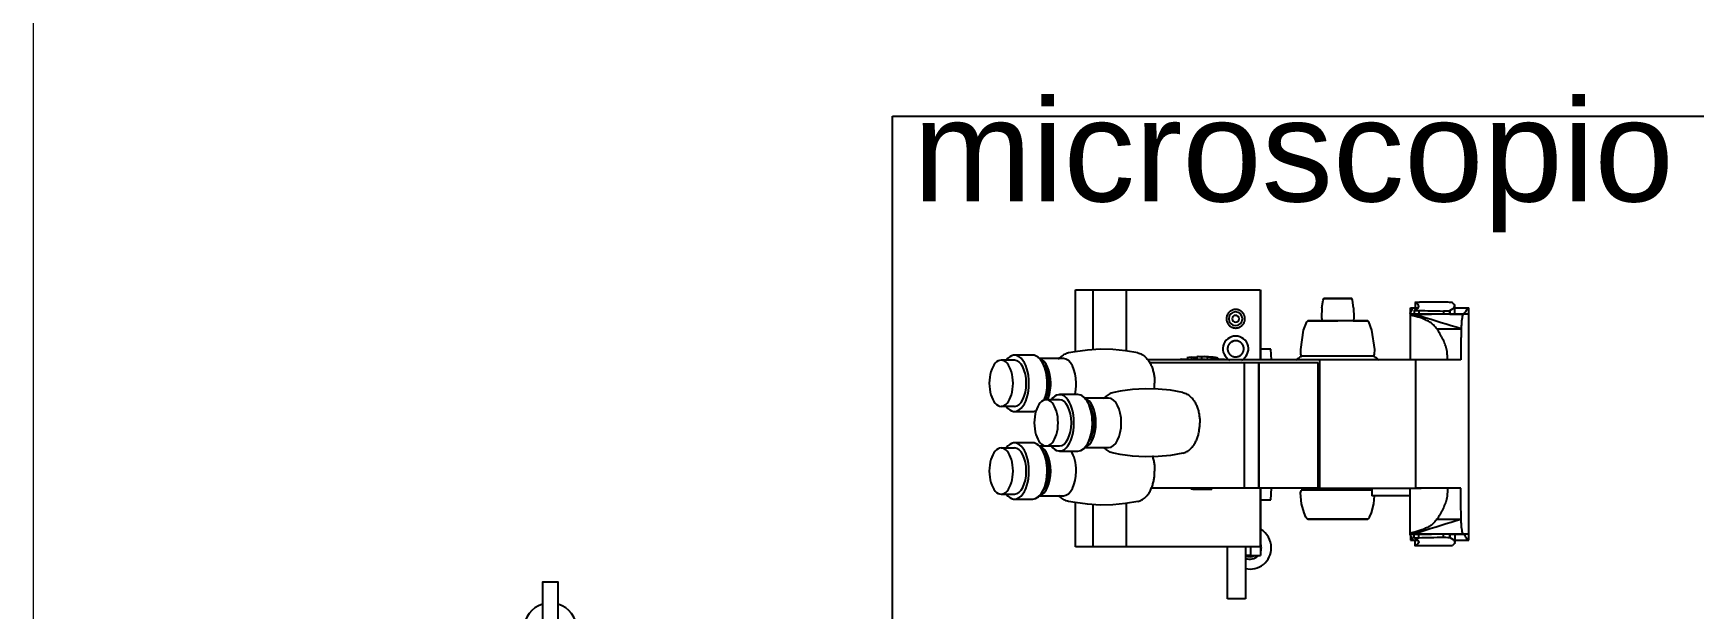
# Model space of a CAD drawing. Header units: metres. Extents: x -22 to 564, y 0 to 143.
# Drawn here: x 329.329 to 330.63, y 35.089 to 35.54 of the extents above; entities that cross this region are included whole.
import ezdxf

# ---------------------------------------------------------------- set-up
doc = ezdxf.new("R2010")
doc.units = ezdxf.units.M
for name, color, linetype in [('XREF 3N NEURO-ONCOLOGIA$0$MOBILIARIO', 161, 'Continuous'), ('XREF 3N NEURO-ONCOLOGIA$0$MOBILIARIO FIJO', 40, 'Continuous'), ('XREF 3N NEURO-ONCOLOGIA$0$TEXTO', 7, 'Continuous')]:
    doc.layers.add(name, color=color, linetype=linetype)
doc.layers.add('XREF 3N NEURO-ONCOLOGIA$0$MUROS DE TABLAROCA', color=150, linetype='Continuous', lineweight=13)
doc.styles.add('XREF 3N NEURO-ONCOLOGIA$0$100 SUBTITULOS 30', font='arial.ttf', dxfattribs={"height": 0.3})

# ---------------------------------------------------------------- blocks, each defined once
blk = doc.blocks.new('XREF 3N NEURO-ONCOLOGIA$0$silla')
at = {"layer": 'XREF 3N NEURO-ONCOLOGIA$0$MOBILIARIO'}
for p, q in [((54.2588, 36.8035), (54.6688, 36.8035)), ((54.4388, 36.7364), (54.4388, 36.7603)), ((54.4888, 36.7364), (54.4888, 36.7603))]:
    blk.add_line(p, q, dxfattribs=at)
for points in [[(54.4576, 36.8561), (54.4576, 36.9147), (54.47, 36.9147), (54.47, 36.8561)], [(54.2588, 36.5552), (54.2003, 36.5552), (54.2003, 36.5676), (54.2588, 36.5676)], [(54.6688, 36.5552), (54.7274, 36.5552), (54.7274, 36.5676), (54.6688, 36.5676)], [(54.4576, 36.3864), (54.4576, 36.3279), (54.47, 36.3279), (54.47, 36.3864)]]:
    blk.add_lwpolyline(points, dxfattribs=at)
for points in [[(54.6688, 36.8261, 0.414214), (54.6388, 36.8561), (54.2888, 36.8561, 0.414214), (54.2588, 36.8261), (54.2588, 36.7903, 0.414214), (54.2888, 36.7603), (54.6388, 36.7603, 0.414214), (54.6688, 36.7903)], [(54.6688, 36.7064, 0.414214), (54.6388, 36.7364), (54.2888, 36.7364, 0.414214), (54.2588, 36.7064), (54.2588, 36.4164, 0.414214), (54.2888, 36.3864), (54.6388, 36.3864, 0.414214), (54.6688, 36.4164)]]:
    blk.add_lwpolyline(points, format="xyb", close=True, dxfattribs=at)
for centre, start, end in [((54.4638, 36.8777), 107.3771, 252.6229), ((54.4638, 36.8777), 287.378, 72.622), ((54.2372, 36.5614), 17.378, 162.622), ((54.6904, 36.5614), 17.378, 162.622), ((54.2372, 36.5614), 197.3771, 342.6229), ((54.6904, 36.5614), 197.3771, 342.6229), ((54.4638, 36.3648), 107.3771, 252.6229), ((54.4638, 36.3648), 287.378, 72.622)]:
    blk.add_arc(centre, 0.0207, start, end, dxfattribs=at)
blk = doc.blocks.new('XREF 3N NEURO-ONCOLOGIA$0$A$Cb0c473ca')
for p, q in [((0.0104, 0.0181), (0, 0.0181)), ((0.0248, 0.0221), (0.0104, 0.0221)), ((0.0489, 0.0194), (0.0301, 0.0194)), ((0, -0.0181), (0.0104, -0.0181)), ((0.0104, -0.0221), (0.0248, -0.0221)), ((0.0301, -0.0194), (0.0489, -0.0194))]:
    blk.add_line(p, q)
at = {"flags": 128}
for points in [[(0.107, 0.0238), (0.0975, 0.0255), (0.0877, 0.0265), (0.0777, 0.0267), (0.0677, 0.0261), (0.058, 0.0248), (0.0529, 0.0238)], [(0.0284, 0.0209), (0.0289, 0.0205), (0.0294, 0.0202), (0.0299, 0.0198), (0.0303, 0.0193), (0.0307, 0.0188), (0.0312, 0.0183), (0.0316, 0.0178), (0.032, 0.0173), (0.0323, 0.0167), (0.0327, 0.0161), (0.033, 0.0155), (0.0334, 0.0149), (0.0337, 0.0142), (0.034, 0.0135), (0.0342, 0.0129), (0.0345, 0.0122), (0.0348, 0.0114), (0.035, 0.0107), (0.0352, 0.0099), (0.0354, 0.0092), (0.0356, 0.0084), (0.0357, 0.0076), (0.0359, 0.0068), (0.036, 0.006), (0.0361, 0.0052), (0.0362, 0.0043), (0.0363, 0.0035), (0.0364, 0.0027), (0.0364, 0.0018), (0.0365, 0.001), (0.0365, 0.0001), (0.0365, 0)], [(0.0529, 0.0238), (0.0519, 0.0236), (0.051, 0.0233), (0.0501, 0.0229), (0.0493, 0.0225), (0.0485, 0.022), (0.0478, 0.0215), (0.0471, 0.021), (0.0464, 0.0205), (0.0458, 0.0199), (0.0452, 0.0193), (0.0447, 0.0187)], [(0.107, 0.0238), (0.1079, 0.0236), (0.1087, 0.0233), (0.1095, 0.023), (0.1103, 0.0226), (0.111, 0.0222), (0.1117, 0.0217), (0.1123, 0.0213), (0.1129, 0.0207), (0.1135, 0.0202), (0.114, 0.0196), (0.1146, 0.019), (0.115, 0.0184), (0.1155, 0.0178), (0.1159, 0.0172), (0.1163, 0.0165), (0.1167, 0.0159), (0.1171, 0.0152), (0.1174, 0.0145), (0.1177, 0.0138), (0.118, 0.0131), (0.1183, 0.0123), (0.1186, 0.0116), (0.1188, 0.0108), (0.1191, 0.0101), (0.1193, 0.0093), (0.1194, 0.0085), (0.1196, 0.0077), (0.1198, 0.0069), (0.1199, 0.0061), (0.12, 0.0053), (0.1201, 0.0045), (0.1202, 0.0037), (0.1203, 0.0029), (0.1203, 0.0021), (0.1204, 0.0012), (0.1204, 0.0004), (0.1204, 0)], [(0.0284, -0.0209), (0.0289, -0.0205), (0.0294, -0.0202), (0.0299, -0.0198), (0.0303, -0.0193), (0.0307, -0.0188), (0.0312, -0.0183), (0.0316, -0.0178), (0.032, -0.0173), (0.0323, -0.0167), (0.0327, -0.0161), (0.033, -0.0155), (0.0334, -0.0149), (0.0337, -0.0142), (0.034, -0.0135), (0.0342, -0.0129), (0.0345, -0.0122), (0.0348, -0.0114), (0.035, -0.0107), (0.0352, -0.0099), (0.0354, -0.0092), (0.0356, -0.0084), (0.0357, -0.0076), (0.0359, -0.0068), (0.036, -0.006), (0.0361, -0.0052), (0.0362, -0.0043), (0.0363, -0.0035), (0.0364, -0.0027), (0.0364, -0.0018), (0.0365, -0.001), (0.0365, -0.0001), (0.0365, 0)], [(0.107, -0.0238), (0.1079, -0.0236), (0.1087, -0.0233), (0.1095, -0.023), (0.1103, -0.0226), (0.111, -0.0222), (0.1117, -0.0217), (0.1123, -0.0213), (0.1129, -0.0207), (0.1135, -0.0202), (0.114, -0.0196), (0.1146, -0.019), (0.115, -0.0184), (0.1155, -0.0178), (0.1159, -0.0172), (0.1163, -0.0165), (0.1167, -0.0159), (0.1171, -0.0152), (0.1174, -0.0145), (0.1177, -0.0138), (0.118, -0.0131), (0.1183, -0.0123), (0.1186, -0.0116), (0.1188, -0.0108), (0.1191, -0.0101), (0.1193, -0.0093), (0.1194, -0.0085), (0.1196, -0.0077), (0.1198, -0.0069), (0.1199, -0.0061), (0.12, -0.0053), (0.1201, -0.0045), (0.1202, -0.0037), (0.1203, -0.0029), (0.1203, -0.0021), (0.1204, -0.0012), (0.1204, -0.0004), (0.1204, 0)], [(0.0529, -0.0238), (0.0519, -0.0236), (0.051, -0.0233), (0.0501, -0.0229), (0.0493, -0.0225), (0.0485, -0.022), (0.0478, -0.0215), (0.0471, -0.021), (0.0464, -0.0205), (0.0458, -0.0199), (0.0452, -0.0193)], [(0.107, -0.0238), (0.0975, -0.0255), (0.0877, -0.0265), (0.0777, -0.0267), (0.0677, -0.0261), (0.058, -0.0248), (0.0529, -0.0238)]]:
    blk.add_lwpolyline(points, dxfattribs=at)
for centre, major_axis, start_param, end_param in [((0, 0), (0, -0.0181), 1.570796, 4.712389), ((0.0104, 0), (0, -0.0221), 1.570796, 3.749283), ((0.0104, 0), (0, 0.0181), 4.712389, 6.283185), ((0.0248, 0), (0, -0.0221), 1.570796, 3.141593), ((0.029, 0), (0, -0.0194), 1.570796, 3.00177), ((0.029, 0), (0, -0.0166), 1.570796, 2.50486), ((0.0489, 0), (0, 0.0194), 4.712389, 6.283185), ((0, 0), (0, -0.0181), 4.712389, 7.853982), ((0.0104, 0), (0, -0.0221), 5.675495, 7.853982), ((0.0104, 0), (0, -0.0181), 0, 1.570796), ((0.0248, 0), (0, -0.0221), 0, 1.570796), ((0.029, 0), (0, -0.0194), 0.139823, 1.570796), ((0.029, 0), (0, -0.0166), 0.639393, 1.570796), ((0.0489, 0), (0, -0.0194), 0, 1.570796)]:
    blk.add_ellipse(centre, major_axis=major_axis, ratio=0.515038, start_param=start_param, end_param=end_param)
blk = doc.blocks.new('XREF 3N NEURO-ONCOLOGIA$0$A$C3b31f8ca')
for p, q in [((0.0792, 0.1027), (0.0928, 0.1027)), ((0.0792, 0.0543), (0.0792, 0.1027)), ((0.0928, 0.1027), (0.1191, 0.1027)), ((0.0928, 0.1027), (0.0928, 0.0558)), ((0.1191, 0.1027), (0.2241, 0.1027)), ((0.1191, 0.1027), (0.1191, 0.0548)), ((0.2241, 0.1027), (0.2241, 0.0477)), ((0.2242, 0.1027), (0.2242, 0.0477)), ((0.2848, 0.0959), (0.2739, 0.0959)), ((0.2957, 0.0959), (0.2848, 0.0959)), ((0.3454, 0.0927), (0.3454, 0.0885)), ((0.2848, 0.0783), (0.2615, 0.0783)), ((0.3081, 0.0783), (0.2848, 0.0783)), ((0.3415, 0.0843), (0.3415, 0.0477)), ((0.3418, 0.0847), (0.3418, 0.0885)), ((0.3418, 0.0885), (0.3439, 0.0885)), ((0.3427, 0.0836), (0.3582, 0.0836)), ((0.3873, 0.0837), (0.3431, 0.0837)), ((0.3437, 0.0885), (0.3477, 0.0885)), ((0.3448, 0.0868), (0.3448, 0.0836)), ((0.3485, 0.0865), (0.3485, 0.0837)), ((0.3676, 0.0861), (0.3676, 0.0837)), ((0.3727, 0.0837), (0.3727, 0.0864)), ((0.3727, 0.0864), (0.3727, 0.0836)), ((0.3727, 0.0836), (0.3833, 0.0836)), ((0.3766, 0.0836), (0.3766, 0.0901)), ((0.3766, 0.0885), (0.3867, 0.0885)), ((0.3867, 0.0885), (0.3876, 0.0885)), ((0.3876, -0.0937), (0.3876, 0.0885)), ((0.3626, 0.072), (0.3816, 0.072)), ((0.2324, 0.0561), (0.2243, 0.0561)), ((0.2329, 0.0477), (0.2324, 0.0561)), ((0.0314, 0.0475), (0.021, 0.0475)), ((0.0457, 0.0515), (0.0314, 0.0515)), ((0.0698, 0.0488), (0.0511, 0.0488)), ((0.2708, 0.0477), (0.1361, 0.0477)), ((0.1374, 0.0458), (0.1381, 0.0458)), ((0.1381, 0.0458), (0.2114, 0.0458)), ((0.1626, 0.0477), (0.1624, 0.0482)), ((0.1667, 0.0482), (0.1624, 0.0482)), ((0.1666, 0.0492), (0.1668, 0.0477)), ((0.1706, 0.0478), (0.1703, 0.0497)), ((0.1745, 0.0497), (0.1703, 0.0497)), ((0.1788, 0.0482), (0.1741, 0.0482)), ((0.1745, 0.0502), (0.1745, 0.0481)), ((0.1803, 0.0502), (0.1757, 0.0502)), ((0.1783, 0.0481), (0.1783, 0.0501)), ((0.183, 0.0501), (0.1783, 0.0501)), ((0.1802, 0.0481), (0.1783, 0.0481)), ((0.1826, 0.0499), (0.1822, 0.0478)), ((0.1872, 0.0499), (0.1826, 0.0499)), ((0.186, 0.0477), (0.1863, 0.0491)), ((0.1909, 0.0491), (0.1863, 0.0491)), ((0.1904, 0.048), (0.1903, 0.0477)), ((0.195, 0.048), (0.1904, 0.048)), ((0.1909, 0.0491), (0.1907, 0.048)), ((0.2114, 0.0458), (0.223, 0.0458)), ((0.2114, 0.0458), (0.2114, -0.0529)), ((0.223, -0.0529), (0.223, 0.0458)), ((0.223, 0.0458), (0.2663, 0.0458)), ((0.223, 0.0458), (0.223, -0.0529)), ((0.2848, 0.0508), (0.2567, 0.0508)), ((0.2663, 0.0458), (0.2693, 0.0458)), ((0.2694, -0.0529), (0.2694, 0.0458)), ((0.3502, 0.0477), (0.2708, 0.0477)), ((0.2708, -0.0529), (0.2708, 0.0477)), ((0.313, 0.0508), (0.2848, 0.0508)), ((0.3812, 0.0477), (0.3461, 0.0477)), ((0.3461, -0.0529), (0.3461, 0.0477)), ((0.021, 0.0114), (0.0314, 0.0114)), ((0.0314, 0.0073), (0.0457, 0.0073)), ((0.0314, -0.0214), (0.021, -0.0214)), ((0.0457, -0.0174), (0.0314, -0.0174)), ((0.0604, -0.02), (0.0511, -0.02)), ((0.021, -0.0575), (0.0314, -0.0575)), ((0.0314, -0.0615), (0.0457, -0.0615)), ((0.0511, -0.0588), (0.0698, -0.0588)), ((0.0792, -0.0989), (0.0792, -0.0643)), ((0.1191, -0.0648), (0.1191, -0.0989)), ((0.2114, -0.0529), (0.1381, -0.0529)), ((0.1697, -0.0529), (0.1696, -0.0533)), ((0.1728, -0.0535), (0.1774, -0.0535)), ((0.1734, -0.0535), (0.1735, -0.0529)), ((0.1776, -0.0535), (0.1734, -0.0535)), ((0.1776, -0.0529), (0.1777, -0.0536)), ((0.1791, -0.0536), (0.1837, -0.0536)), ((0.1814, -0.0535), (0.1814, -0.0529)), ((0.1861, -0.0535), (0.1814, -0.0535)), ((0.1861, -0.0529), (0.1861, -0.0535)), ((0.223, -0.0529), (0.2114, -0.0529)), ((0.2663, -0.0529), (0.223, -0.0529)), ((0.2241, -0.0529), (0.2241, -0.0989)), ((0.2242, -0.0529), (0.2242, -0.0989)), ((0.2243, -0.062), (0.2324, -0.062)), ((0.2324, -0.062), (0.2329, -0.0529)), ((0.2567, -0.0529), (0.2567, -0.0543)), ((0.2848, -0.0543), (0.2567, -0.0543)), ((0.2693, -0.0529), (0.2663, -0.0529)), ((0.2693, -0.0529), (0.2708, -0.0529)), ((0.2708, -0.0529), (0.3502, -0.0529)), ((0.3115, -0.0543), (0.2848, -0.0543)), ((0.3115, -0.0529), (0.3115, -0.0588)), ((0.3415, -0.0588), (0.3115, -0.0588)), ((0.3415, -0.0895), (0.3415, -0.0529)), ((0.3812, -0.0529), (0.3461, -0.0529)), ((0.0928, -0.0658), (0.0928, -0.0989)), ((0.2848, -0.0771), (0.2615, -0.0771)), ((0.3081, -0.0771), (0.2848, -0.0771)), ((0.3626, -0.0772), (0.3816, -0.0772)), ((0.3418, -0.0899), (0.3418, -0.0937)), ((0.3427, -0.0888), (0.3582, -0.0888)), ((0.3876, -0.0889), (0.3431, -0.0889)), ((0.3448, -0.092), (0.3448, -0.0888)), ((0.3485, -0.0917), (0.3485, -0.0889)), ((0.3676, -0.0913), (0.3676, -0.0889)), ((0.3727, -0.0916), (0.3727, -0.0888)), ((0.3727, -0.0888), (0.3833, -0.0888)), ((0.3727, -0.0889), (0.3727, -0.0916)), ((0.3766, -0.0888), (0.3766, -0.0953)), ((0.0928, -0.0989), (0.0792, -0.0989)), ((0.1191, -0.0989), (0.0928, -0.0989)), ((0.2241, -0.0989), (0.1191, -0.0989)), ((0.1985, -0.1397), (0.1985, -0.0989)), ((0.2125, -0.0989), (0.2125, -0.1397)), ((0.2168, -0.1056), (0.2168, -0.0989)), ((0.2242, -0.0989), (0.2168, -0.0989)), ((0.2242, -0.0989), (0.2242, -0.1056)), ((0.3418, -0.0937), (0.3439, -0.0937)), ((0.3437, -0.0937), (0.3477, -0.0937)), ((0.3454, -0.0979), (0.3454, -0.0937)), ((0.3766, -0.0937), (0.3876, -0.0937)), ((0.3867, -0.0937), (0.3876, -0.0937)), ((0.2168, -0.1056), (0.2125, -0.1056)), ((0.2168, -0.1056), (0.2242, -0.1056)), ((0.2125, -0.1397), (0.1985, -0.1397))]:
    blk.add_line(p, q)
at = {"flags": 128}
for points in [[(0.2724, 0.0886), (0.2733, 0.0947), (0.2738, 0.0959), (0.2739, 0.0959)], [(0.2848, 0.0959), (0.2832, 0.0959), (0.2817, 0.0959), (0.2802, 0.0959), (0.2788, 0.0959), (0.2775, 0.0959), (0.2764, 0.0959), (0.2755, 0.0959), (0.2748, 0.0959), (0.2743, 0.0959), (0.274, 0.0959), (0.2739, 0.0959), (0.2741, 0.0959), (0.2745, 0.0959), (0.2752, 0.0959), (0.276, 0.0959), (0.2771, 0.0959), (0.2783, 0.0959), (0.2796, 0.0959), (0.2811, 0.0959), (0.2826, 0.0959), (0.2842, 0.0959), (0.2848, 0.0959)], [(0.2848, 0.0959), (0.2864, 0.0959), (0.288, 0.0959), (0.2895, 0.0959), (0.2909, 0.0959), (0.2921, 0.0959), (0.2932, 0.0959), (0.2942, 0.0959), (0.2949, 0.0959), (0.2954, 0.0959), (0.2957, 0.0959), (0.2957, 0.0959), (0.2955, 0.0959), (0.2951, 0.0959), (0.2945, 0.0959), (0.2936, 0.0959), (0.2926, 0.0959), (0.2914, 0.0959), (0.2901, 0.0959), (0.2886, 0.0959), (0.2871, 0.0959), (0.2855, 0.0959), (0.2848, 0.0959)], [(0.2973, 0.0886), (0.2963, 0.0947), (0.2958, 0.0959), (0.2957, 0.0959)], [(0.2048, 0.0873), (0.2045, 0.0873), (0.2042, 0.0873), (0.204, 0.0872), (0.2037, 0.0872), (0.2034, 0.0872), (0.2031, 0.0871), (0.2028, 0.087), (0.2025, 0.0869), (0.2023, 0.0868), (0.202, 0.0867), (0.2017, 0.0866), (0.2015, 0.0865), (0.2012, 0.0863), (0.201, 0.0862), (0.2007, 0.086), (0.2005, 0.0859), (0.2002, 0.0857), (0.2, 0.0855), (0.1998, 0.0853), (0.1996, 0.0851), (0.1994, 0.0849), (0.1992, 0.0847), (0.199, 0.0844), (0.1989, 0.0842), (0.1987, 0.084), (0.1985, 0.0837), (0.1984, 0.0835), (0.1983, 0.0832), (0.1982, 0.0829), (0.198, 0.0827), (0.1979, 0.0824), (0.1979, 0.0821), (0.1978, 0.0818), (0.1977, 0.0815), (0.1977, 0.0813), (0.1976, 0.081), (0.1976, 0.0807), (0.1976, 0.0804), (0.1975, 0.0801), (0.1976, 0.0798), (0.1976, 0.0795), (0.1976, 0.0792), (0.1976, 0.0789), (0.1977, 0.0787), (0.1977, 0.0784), (0.1978, 0.0781), (0.1979, 0.0778), (0.198, 0.0775), (0.1981, 0.0773), (0.1982, 0.077), (0.1983, 0.0767), (0.1985, 0.0765), (0.1986, 0.0762), (0.1988, 0.076), (0.1989, 0.0757), (0.1991, 0.0755), (0.1993, 0.0753), (0.1995, 0.0751), (0.1997, 0.0749), (0.1999, 0.0747), (0.2001, 0.0745), (0.2004, 0.0743), (0.2006, 0.0741), (0.2008, 0.0739), (0.2011, 0.0738), (0.2013, 0.0736), (0.2016, 0.0735), (0.2018, 0.0734), (0.2021, 0.0733), (0.2024, 0.0732), (0.2027, 0.0731), (0.2029, 0.073), (0.2032, 0.0729), (0.2035, 0.0729), (0.2038, 0.0728), (0.2041, 0.0728), (0.2044, 0.0728), (0.2047, 0.0727), (0.2048, 0.0727)], [(0.2048, 0.0727), (0.2051, 0.0727), (0.2054, 0.0728), (0.2057, 0.0728), (0.206, 0.0728), (0.2063, 0.0729), (0.2066, 0.073), (0.2068, 0.073), (0.2071, 0.0731), (0.2074, 0.0732), (0.2077, 0.0733), (0.2079, 0.0734), (0.2082, 0.0736), (0.2084, 0.0737), (0.2087, 0.0739), (0.2089, 0.074), (0.2092, 0.0742), (0.2094, 0.0744), (0.2096, 0.0745), (0.2098, 0.0747), (0.21, 0.075), (0.2102, 0.0752), (0.2104, 0.0754), (0.2106, 0.0756), (0.2108, 0.0758), (0.2109, 0.0761), (0.2111, 0.0763), (0.2112, 0.0766), (0.2114, 0.0768), (0.2115, 0.0771), (0.2116, 0.0774), (0.2117, 0.0777), (0.2118, 0.0779), (0.2119, 0.0782), (0.2119, 0.0785), (0.212, 0.0788), (0.212, 0.0791), (0.2121, 0.0794), (0.2121, 0.0797), (0.2121, 0.0799), (0.2121, 0.0802), (0.2121, 0.0805), (0.2121, 0.0808), (0.212, 0.0811), (0.212, 0.0814), (0.2119, 0.0817), (0.2118, 0.082), (0.2118, 0.0822), (0.2117, 0.0825), (0.2116, 0.0828), (0.2114, 0.083), (0.2113, 0.0833), (0.2112, 0.0836), (0.211, 0.0838), (0.2109, 0.0841), (0.2107, 0.0843), (0.2105, 0.0845), (0.2103, 0.0848), (0.2102, 0.085), (0.21, 0.0852), (0.2097, 0.0854), (0.2095, 0.0856), (0.2093, 0.0858), (0.2091, 0.0859), (0.2088, 0.0861), (0.2086, 0.0863), (0.2083, 0.0864), (0.2081, 0.0865), (0.2078, 0.0867), (0.2075, 0.0868), (0.2073, 0.0869), (0.207, 0.087), (0.2067, 0.0871), (0.2064, 0.0871), (0.2061, 0.0872), (0.2059, 0.0872), (0.2056, 0.0873), (0.2053, 0.0873), (0.205, 0.0873), (0.2048, 0.0873)], [(0.2567, 0.0508), (0.2566, 0.0509), (0.2565, 0.0509), (0.2564, 0.051), (0.2563, 0.0511), (0.2562, 0.0514), (0.2559, 0.0523), (0.2558, 0.0559), (0.2581, 0.071), (0.2606, 0.0776), (0.2609, 0.078), (0.2611, 0.0781), (0.2612, 0.0782), (0.2613, 0.0783), (0.2615, 0.0783)], [(0.2727, 0.0783), (0.2713, 0.0783), (0.2701, 0.0783), (0.2689, 0.0783), (0.2677, 0.0783), (0.2667, 0.0783), (0.2657, 0.0783), (0.2649, 0.0783), (0.2641, 0.0783), (0.2634, 0.0783), (0.2628, 0.0783), (0.2623, 0.0783), (0.2619, 0.0783), (0.2617, 0.0783), (0.2615, 0.0783), (0.2615, 0.0783), (0.2615, 0.0783), (0.2617, 0.0783), (0.262, 0.0783), (0.2623, 0.0783), (0.2628, 0.0783), (0.2634, 0.0783), (0.2641, 0.0783), (0.2649, 0.0783), (0.2657, 0.0783), (0.2667, 0.0783), (0.2678, 0.0783), (0.2689, 0.0783), (0.2701, 0.0783), (0.2714, 0.0783), (0.2727, 0.0783), (0.2741, 0.0783), (0.2755, 0.0783), (0.277, 0.0783), (0.2785, 0.0783), (0.2801, 0.0783), (0.2817, 0.0783), (0.2833, 0.0783), (0.2848, 0.0783)], [(0.2724, 0.0886), (0.2721, 0.0809), (0.2725, 0.0784), (0.2726, 0.0783), (0.2727, 0.0783)], [(0.297, 0.0783), (0.2983, 0.0783), (0.2996, 0.0783), (0.3008, 0.0783), (0.3019, 0.0783), (0.303, 0.0783), (0.3039, 0.0783), (0.3048, 0.0783), (0.3056, 0.0783), (0.3063, 0.0783), (0.3068, 0.0783), (0.3073, 0.0783), (0.3077, 0.0783), (0.308, 0.0783), (0.3081, 0.0783), (0.3082, 0.0783), (0.3081, 0.0783), (0.308, 0.0783), (0.3077, 0.0783), (0.3073, 0.0783), (0.3068, 0.0783), (0.3062, 0.0783), (0.3056, 0.0783), (0.3048, 0.0783), (0.3039, 0.0783), (0.3029, 0.0783), (0.3019, 0.0783), (0.3008, 0.0783), (0.2996, 0.0783), (0.2983, 0.0783), (0.2969, 0.0783), (0.2956, 0.0783), (0.2941, 0.0783), (0.2926, 0.0783), (0.2911, 0.0783), (0.2896, 0.0783), (0.288, 0.0783), (0.2864, 0.0783), (0.2848, 0.0783)], [(0.2973, 0.0886), (0.2975, 0.0809), (0.2971, 0.0784), (0.2971, 0.0783), (0.297, 0.0783)], [(0.313, 0.0508), (0.3131, 0.0509), (0.3131, 0.0509), (0.3132, 0.051), (0.3133, 0.0511), (0.3135, 0.0514), (0.3137, 0.0523), (0.3139, 0.0559), (0.3116, 0.071), (0.3091, 0.0776), (0.3088, 0.078), (0.3086, 0.0781), (0.3084, 0.0782), (0.3084, 0.0783), (0.3081, 0.0783)], [(0.0738, 0.0532), (0.0729, 0.053), (0.072, 0.0527), (0.0711, 0.0523), (0.0702, 0.0519), (0.0695, 0.0514), (0.0687, 0.0509), (0.068, 0.0504), (0.0674, 0.0499), (0.0667, 0.0493), (0.0662, 0.0487), (0.0656, 0.0481)], [(0.128, 0.0532), (0.1185, 0.0549), (0.1086, 0.0559), (0.0986, 0.0561), (0.0887, 0.0555), (0.079, 0.0542), (0.0738, 0.0532)], [(0.128, 0.0532), (0.1288, 0.053), (0.1297, 0.0527), (0.1305, 0.0524), (0.1312, 0.052), (0.1319, 0.0516), (0.1326, 0.0511), (0.1333, 0.0507), (0.1339, 0.0501), (0.1345, 0.0496), (0.135, 0.049), (0.1355, 0.0484), (0.136, 0.0478), (0.1365, 0.0472), (0.1369, 0.0466), (0.1373, 0.0459), (0.1377, 0.0453), (0.138, 0.0446), (0.1384, 0.0439), (0.1387, 0.0432), (0.139, 0.0425), (0.1393, 0.0417), (0.1395, 0.041), (0.1398, 0.0402), (0.14, 0.0395), (0.1402, 0.0387), (0.1404, 0.0379), (0.1406, 0.0371), (0.1407, 0.0363), (0.1409, 0.0355), (0.141, 0.0347), (0.1411, 0.0339), (0.1412, 0.0331), (0.1412, 0.0323), (0.1413, 0.0315), (0.1413, 0.0306), (0.1413, 0.0298), (0.1413, 0.0294)], [(0.2048, 0.0628), (0.2046, 0.0628), (0.2043, 0.0628), (0.2041, 0.0627), (0.2038, 0.0627), (0.2036, 0.0626), (0.2033, 0.0626), (0.2031, 0.0625), (0.2028, 0.0625), (0.2026, 0.0624), (0.2024, 0.0623), (0.2021, 0.0622), (0.2019, 0.0621), (0.2017, 0.0619), (0.2015, 0.0618), (0.2012, 0.0617), (0.201, 0.0615), (0.2008, 0.0614), (0.2006, 0.0612), (0.2005, 0.061), (0.2003, 0.0609), (0.2001, 0.0607), (0.1999, 0.0605), (0.1998, 0.0603), (0.1996, 0.0601), (0.1995, 0.0599), (0.1994, 0.0596), (0.1992, 0.0594), (0.1991, 0.0592), (0.199, 0.059), (0.1989, 0.0587), (0.1988, 0.0585), (0.1987, 0.0583), (0.1987, 0.058), (0.1986, 0.0578), (0.1986, 0.0575), (0.1985, 0.0573), (0.1985, 0.057), (0.1985, 0.0568), (0.1985, 0.0565), (0.1985, 0.0562), (0.1985, 0.056), (0.1985, 0.0557), (0.1986, 0.0555), (0.1986, 0.0552), (0.1986, 0.055), (0.1987, 0.0547), (0.1988, 0.0545), (0.1989, 0.0543), (0.199, 0.054), (0.1991, 0.0538), (0.1992, 0.0536), (0.1993, 0.0533), (0.1994, 0.0531), (0.1996, 0.0529), (0.1997, 0.0527), (0.1999, 0.0525), (0.2, 0.0523), (0.2002, 0.0521), (0.2004, 0.0519), (0.2005, 0.0518), (0.2007, 0.0516), (0.2009, 0.0514), (0.2011, 0.0513), (0.2013, 0.0511), (0.2016, 0.051), (0.2018, 0.0509), (0.202, 0.0508), (0.2022, 0.0506), (0.2025, 0.0505), (0.2027, 0.0505), (0.2029, 0.0504), (0.2032, 0.0503), (0.2034, 0.0502), (0.2037, 0.0502), (0.2039, 0.0502), (0.2042, 0.0501), (0.2044, 0.0501), (0.2047, 0.0501), (0.2048, 0.0501)], [(0.2048, 0.0501), (0.2051, 0.0501), (0.2053, 0.0501), (0.2056, 0.0501), (0.2058, 0.0502), (0.2061, 0.0502), (0.2063, 0.0503), (0.2066, 0.0503), (0.2068, 0.0504), (0.2071, 0.0505), (0.2073, 0.0506), (0.2075, 0.0507), (0.2078, 0.0508), (0.208, 0.0509), (0.2082, 0.0511), (0.2084, 0.0512), (0.2086, 0.0513), (0.2088, 0.0515), (0.209, 0.0517), (0.2092, 0.0518), (0.2094, 0.052), (0.2095, 0.0522), (0.2097, 0.0524), (0.2099, 0.0526), (0.21, 0.0528), (0.2102, 0.053), (0.2103, 0.0532), (0.2104, 0.0534), (0.2105, 0.0537), (0.2106, 0.0539), (0.2107, 0.0541), (0.2108, 0.0544), (0.2109, 0.0546), (0.211, 0.0549), (0.211, 0.0551), (0.2111, 0.0554), (0.2111, 0.0556), (0.2111, 0.0559), (0.2112, 0.0561), (0.2112, 0.0564), (0.2112, 0.0566), (0.2112, 0.0569), (0.2111, 0.0571), (0.2111, 0.0574), (0.2111, 0.0576), (0.211, 0.0579), (0.2109, 0.0581), (0.2109, 0.0584), (0.2108, 0.0586), (0.2107, 0.0588), (0.2106, 0.0591), (0.2105, 0.0593), (0.2104, 0.0595), (0.2102, 0.0597), (0.2101, 0.06), (0.21, 0.0602), (0.2098, 0.0604), (0.2096, 0.0606), (0.2095, 0.0608), (0.2093, 0.0609), (0.2091, 0.0611), (0.2089, 0.0613), (0.2087, 0.0614), (0.2085, 0.0616), (0.2083, 0.0617), (0.2081, 0.0619), (0.2079, 0.062), (0.2076, 0.0621), (0.2074, 0.0622), (0.2072, 0.0623), (0.2069, 0.0624), (0.2067, 0.0625), (0.2065, 0.0626), (0.2062, 0.0626), (0.206, 0.0627), (0.2057, 0.0627), (0.2055, 0.0627), (0.2052, 0.0628), (0.205, 0.0628), (0.2048, 0.0628)], [(0.0493, 0.0503), (0.0498, 0.05), (0.0503, 0.0496), (0.0508, 0.0492), (0.0513, 0.0487), (0.0517, 0.0482), (0.0521, 0.0478), (0.0525, 0.0472), (0.0529, 0.0467), (0.0533, 0.0461), (0.0536, 0.0455), (0.054, 0.0449), (0.0543, 0.0443), (0.0546, 0.0436), (0.0549, 0.043), (0.0552, 0.0423), (0.0555, 0.0416), (0.0557, 0.0408), (0.0559, 0.0401), (0.0562, 0.0393), (0.0564, 0.0386), (0.0565, 0.0378), (0.0567, 0.037), (0.0568, 0.0362), (0.057, 0.0354), (0.0571, 0.0346), (0.0572, 0.0337), (0.0573, 0.0329), (0.0573, 0.0321), (0.0574, 0.0312), (0.0574, 0.0304), (0.0574, 0.0295), (0.0574, 0.0294)], [(0.2525, 0.0477), (0.2529, 0.048), (0.2534, 0.0485), (0.254, 0.049), (0.2546, 0.0495), (0.2552, 0.0499), (0.2559, 0.0503), (0.2565, 0.0507), (0.2567, 0.0508)], [(0.313, 0.0508), (0.3136, 0.0504), (0.3142, 0.05), (0.3149, 0.0496), (0.3155, 0.0492), (0.3161, 0.0487), (0.3166, 0.0482), (0.3171, 0.0477)], [(0.0551, 0.0163), (0.0552, 0.0165), (0.0555, 0.0173), (0.0557, 0.018), (0.0559, 0.0187), (0.0562, 0.0195), (0.0564, 0.0202), (0.0565, 0.021), (0.0567, 0.0218), (0.0568, 0.0226), (0.057, 0.0234), (0.0571, 0.0243), (0.0572, 0.0251), (0.0573, 0.0259), (0.0573, 0.0268), (0.0574, 0.0276), (0.0574, 0.0284), (0.0574, 0.0293), (0.0574, 0.0294)], [(0.1411, 0.0249), (0.1412, 0.0257), (0.1412, 0.0265), (0.1413, 0.0273), (0.1413, 0.0282), (0.1413, 0.029), (0.1413, 0.0294)], [(0.0493, -0.0185), (0.0498, -0.0189), (0.0503, -0.0192), (0.0508, -0.0197), (0.0513, -0.0201), (0.0517, -0.0206), (0.0521, -0.0211), (0.0525, -0.0216), (0.0529, -0.0221), (0.0533, -0.0227), (0.0536, -0.0233), (0.054, -0.0239), (0.0543, -0.0245), (0.0546, -0.0252), (0.0549, -0.0259), (0.0552, -0.0266), (0.0555, -0.0273), (0.0557, -0.028), (0.0559, -0.0287), (0.0562, -0.0295), (0.0564, -0.0302), (0.0565, -0.031), (0.0567, -0.0318), (0.0568, -0.0326), (0.057, -0.0334), (0.0571, -0.0343), (0.0572, -0.0351), (0.0573, -0.0359), (0.0573, -0.0368), (0.0574, -0.0376), (0.0574, -0.0384), (0.0574, -0.0393), (0.0574, -0.0394)], [(0.1393, -0.0271), (0.1395, -0.0278), (0.1398, -0.0286), (0.14, -0.0293), (0.1402, -0.0301), (0.1404, -0.0309), (0.1406, -0.0317), (0.1407, -0.0325), (0.1409, -0.0333), (0.141, -0.0341), (0.1411, -0.0349), (0.1412, -0.0357), (0.1412, -0.0365), (0.1413, -0.0373), (0.1413, -0.0382), (0.1413, -0.039), (0.1413, -0.0394)], [(0.0493, -0.0603), (0.0498, -0.06), (0.0503, -0.0596), (0.0508, -0.0592), (0.0513, -0.0587), (0.0517, -0.0583), (0.0521, -0.0578), (0.0525, -0.0572), (0.0529, -0.0567), (0.0533, -0.0561), (0.0536, -0.0555), (0.054, -0.0549), (0.0543, -0.0543), (0.0546, -0.0536), (0.0549, -0.053), (0.0552, -0.0523), (0.0555, -0.0516), (0.0557, -0.0508), (0.0559, -0.0501), (0.0562, -0.0493), (0.0564, -0.0486), (0.0565, -0.0478), (0.0567, -0.047), (0.0568, -0.0462), (0.057, -0.0454), (0.0571, -0.0446), (0.0572, -0.0437), (0.0573, -0.0429), (0.0573, -0.0421), (0.0574, -0.0412), (0.0574, -0.0404), (0.0574, -0.0395), (0.0574, -0.0394)], [(0.128, -0.0632), (0.1288, -0.063), (0.1297, -0.0627), (0.1305, -0.0624), (0.1312, -0.062), (0.1319, -0.0616), (0.1326, -0.0612), (0.1333, -0.0607), (0.1339, -0.0601), (0.1345, -0.0596), (0.135, -0.059), (0.1355, -0.0585), (0.136, -0.0579), (0.1365, -0.0572), (0.1369, -0.0566), (0.1373, -0.0559), (0.1377, -0.0553), (0.138, -0.0546), (0.1384, -0.0539), (0.1387, -0.0532), (0.139, -0.0525), (0.1393, -0.0517), (0.1395, -0.051), (0.1398, -0.0502), (0.14, -0.0495), (0.1402, -0.0487), (0.1404, -0.0479), (0.1406, -0.0471), (0.1407, -0.0464), (0.1409, -0.0456), (0.141, -0.0447), (0.1411, -0.0439), (0.1412, -0.0431), (0.1412, -0.0423), (0.1413, -0.0415), (0.1413, -0.0406), (0.1413, -0.0398), (0.1413, -0.0394)], [(0.0738, -0.0632), (0.0729, -0.063), (0.072, -0.0627), (0.0711, -0.0623), (0.0702, -0.0619), (0.0695, -0.0614), (0.0687, -0.0609), (0.068, -0.0604), (0.0674, -0.0599), (0.0667, -0.0593), (0.0662, -0.0587)], [(0.128, -0.0632), (0.1185, -0.0649), (0.1086, -0.0659), (0.0986, -0.0661), (0.0887, -0.0655), (0.079, -0.0642), (0.0738, -0.0632)], [(0.2614, -0.0771), (0.2613, -0.0771), (0.2612, -0.0771), (0.2609, -0.0769), (0.2606, -0.0766), (0.2599, -0.0757), (0.2584, -0.0723), (0.2565, -0.0652), (0.2557, -0.0566), (0.2559, -0.0556), (0.2561, -0.055), (0.2562, -0.0547), (0.2563, -0.0546), (0.2564, -0.0545), (0.2567, -0.0543)], [(0.3082, -0.0771), (0.3084, -0.0771), (0.3085, -0.0771), (0.3087, -0.0769), (0.309, -0.0766), (0.3097, -0.0757), (0.3113, -0.0723), (0.3132, -0.0652), (0.3137, -0.0588)], [(0.2848, -0.0771), (0.2832, -0.0771), (0.2816, -0.0771), (0.2801, -0.0771), (0.2785, -0.0771), (0.277, -0.0771), (0.2755, -0.0771), (0.2741, -0.0771), (0.2727, -0.0771), (0.2713, -0.0771), (0.2701, -0.0771), (0.2689, -0.0771), (0.2677, -0.0771), (0.2667, -0.0771), (0.2657, -0.0771), (0.2648, -0.0771), (0.2641, -0.0771), (0.2634, -0.0771), (0.2628, -0.0771), (0.2623, -0.0771), (0.2619, -0.0771), (0.2616, -0.0771), (0.2615, -0.0771), (0.2614, -0.0771), (0.2615, -0.0771), (0.2616, -0.0771), (0.2619, -0.0771), (0.2623, -0.0771), (0.2628, -0.0771), (0.2633, -0.0771), (0.264, -0.0771), (0.2648, -0.0771), (0.2657, -0.0771), (0.2666, -0.0771), (0.2677, -0.0771), (0.2688, -0.0771), (0.27, -0.0771), (0.2713, -0.0771), (0.2726, -0.0771), (0.274, -0.0771), (0.2754, -0.0771), (0.2769, -0.0771), (0.2784, -0.0771), (0.28, -0.0771), (0.2815, -0.0771), (0.2831, -0.0771), (0.2848, -0.0771)], [(0.2848, -0.0771), (0.2864, -0.0771), (0.288, -0.0771), (0.2896, -0.0771), (0.2911, -0.0771), (0.2927, -0.0771), (0.2941, -0.0771), (0.2956, -0.0771), (0.297, -0.0771), (0.2983, -0.0771), (0.2996, -0.0771), (0.3008, -0.0771), (0.3019, -0.0771), (0.303, -0.0771), (0.3039, -0.0771), (0.3048, -0.0771), (0.3056, -0.0771), (0.3063, -0.0771), (0.3069, -0.0771), (0.3074, -0.0771), (0.3077, -0.0771), (0.308, -0.0771), (0.3082, -0.0771), (0.3082, -0.0771), (0.3082, -0.0771), (0.308, -0.0771), (0.3078, -0.0771), (0.3074, -0.0771), (0.3069, -0.0771), (0.3063, -0.0771), (0.3056, -0.0771), (0.3049, -0.0771), (0.304, -0.0771), (0.303, -0.0771), (0.302, -0.0771), (0.3009, -0.0771), (0.2997, -0.0771), (0.2984, -0.0771), (0.2971, -0.0771), (0.2957, -0.0771), (0.2942, -0.0771), (0.2927, -0.0771), (0.2912, -0.0771), (0.2897, -0.0771), (0.2881, -0.0771), (0.2865, -0.0771), (0.2848, -0.0771)]]:
    blk.add_lwpolyline(points, dxfattribs=at)
for centre, radius, start, end in [((0.2048, 0.08), 0.00539, 90, 270), ((0.2048, 0.08), 0.00266, 90, 270), ((0.2048, 0.08), 0.00539, 270, 90), ((0.2048, 0.08), 0.00266, 270, 90), ((0.2048, 0.0564), 0.01, 90, 242.5807), ((0.2048, 0.0564), 0.01, 297.4193, 90), ((0.2048, 0.0564), 0.00634, 90, 122.1432), ((0.2048, 0.0564), 0.00634, 69.6144, 90), ((0.2048, 0.0564), 0.00634, 249.6144, 270), ((0.2048, 0.0564), 0.00634, 270, 302.1432), ((0.216, -0.0996), 0.0167, 0, 59.68), ((0.216, -0.0996), 0.0167, 258.0009, 0), ((0.216, -0.0996), 0.00893, 0, 16.8859), ((0.216, -0.0996), 0.00893, 343.1141, 0), ((0.216, -0.0996), 0.00713, 241.3775, 300), ((0.216, -0.0996), 0.00893, 247.1483, 315.4599)]:
    blk.add_arc(centre, radius, start, end)
for centre, major_axis, ratio, start_param, end_param in [((0.3489, 0.0927), (0.00354, 0), 0.052336, 1.570796, 3.141593), ((-0.176, 0.0898), (0.5244, 0), 0.052336, 6.1781, 6.38827), ((0.3601, 0.0874), (0.106, 0), 0.052336, 1.46505, 1.676542), ((0.3709, 0.0927), (0.00397, 0), 0.052336, 0.244786, 1.46505), ((-0.2685, 0.0901), (0.645, 0), 0.052336, 6.17298, 6.358484), ((0.3709, 0.0927), (0.00397, 0), 0.052336, 6.039866, 6.283185), ((0.3508, 0.0868), (0.00598, 0), 0.052336, 3.141593, 4.323212), ((0.3508, 0.0868), (0.00598, 0), 0.052336, 2.691829, 2.924884), ((0.3956, 0.0911), (0.0995, 0), 0.052336, 4.219675, 4.426749), ((0.3676, 0.0864), (0.00511, 0), 0.052336, 4.712389, 6.283185), ((0.0314, 0.0294), (0, -0.0221), 0.515038, 1.570796, 3.749283), ((0.021, 0.0294), (0, -0.0181), 0.515038, 1.570796, 4.712389), ((0.0314, 0.0294), (0, 0.0181), 0.515038, 4.712389, 6.283185), ((0.0457, 0.0294), (0, -0.0221), 0.515038, 1.570796, 3.141593), ((0.0499, 0.0294), (0, -0.0194), 0.515038, 1.570796, 3.00177), ((0.0499, 0.0294), (0, -0.0166), 0.515038, 1.570796, 2.50486), ((0.0698, 0.0294), (0, 0.0194), 0.515038, 4.712389, 6.283185), ((0.1678, 0.0279), (0, -0.0211), 0.965926, 3.406475, 3.486762), ((0.1709, 0.0287), (0, -0.0211), 0.965926, 3.170562, 3.35742), ((0.1741, 0.0282), (0, -0.02), 0.965926, 3.123833, 3.327607), ((0.1757, 0.0292), (0, -0.0211), 0.965926, 3.010403, 3.197261), ((0.1788, 0.0282), (0, -0.02), 0.965926, 2.963673, 3.167448), ((0.1803, 0.0292), (0, 0.0211), 0.965926, 6.092164, 6.283185), ((0.1805, 0.0289), (0, -0.0211), 0.965926, 2.850243, 3.037101), ((0.1851, 0.0289), (0, -0.0211), 0.965926, 2.850243, 3.037101), ((0.1866, 0.0274), (0, -0.0211), 0.965926, 2.886412, 2.952695), ((0.1912, 0.0274), (0, -0.0211), 0.965926, 2.875755, 2.952695), ((0.021, 0.0294), (0, -0.0181), 0.515038, 4.712389, 7.853982), ((0.0314, 0.0294), (0, -0.0221), 0.515038, 5.675495, 7.853982), ((0.0314, 0.0294), (0, -0.0181), 0.515038, 0, 1.570796), ((0.0457, 0.0294), (0, -0.0221), 0.515038, 0.927817, 1.570796), ((0.0499, 0.0294), (0, -0.0166), 0.515038, 0.66221, 1.570796), ((0.0499, 0.0294), (0, -0.0194), 0.515038, 0.829998, 1.570796), ((0.0698, 0.0294), (0, -0.0194), 0.515038, 1.089634, 1.570796), ((0.0457, 0.0294), (0, -0.0221), 0.515038, 0, 0.239171), ((0.021, -0.0394), (0, 0.0181), 0.515038, 4.712389, 7.853982), ((0.0314, -0.0394), (0, -0.0221), 0.515038, 1.570796, 3.749283), ((0.0314, -0.0394), (0, 0.0181), 0.515038, 4.712389, 6.283185), ((0.0457, -0.0394), (0, -0.0221), 0.515038, 1.570796, 3.141593), ((0.0499, -0.0394), (0, -0.0194), 0.515038, 1.570796, 3.00177), ((0.0698, -0.0394), (0, 0.0194), 0.515038, 4.712389, 5.653878), ((0.0499, -0.0394), (0, -0.0166), 0.515038, 1.570796, 2.502199), ((0.021, -0.0394), (0, -0.0181), 0.515038, 4.712389, 7.853982), ((0.0314, -0.0394), (0, -0.0221), 0.515038, 5.675495, 7.853982), ((0.0314, -0.0394), (0, -0.0181), 0.515038, 0, 1.570796), ((0.0457, -0.0394), (0, -0.0221), 0.515038, 0, 1.570796), ((0.0499, -0.0394), (0, -0.0194), 0.515038, 0.139823, 1.570796), ((0.0499, -0.0394), (0, -0.0166), 0.515038, 0.636732, 1.570796), ((0.0698, -0.0394), (0, -0.0194), 0.515038, 0, 1.570796), ((0.1728, -0.0325), (0, -0.0211), 0.965926, 6.129186, 6.316043), ((0.1791, -0.0326), (0, -0.0211), 0.965926, 6.213592, 6.40045), ((0.1837, -0.0326), (0, -0.0211), 0.965926, 0, 0.117265)]:
    blk.add_ellipse(centre, major_axis=major_axis, ratio=ratio, start_param=start_param, end_param=end_param)
at = {"extrusion": (0, 0, -1)}
for centre, major_axis, start_param, end_param in [((0.3508, -0.092), (0.00598, 0), 3.141593, 4.323212), ((0.3508, -0.092), (0.00598, 0), 2.691829, 2.924884), ((-0.176, -0.095), (0.5244, 0), 6.1781, 6.38827), ((0.3489, -0.0979), (0.00354, 0), 1.570796, 3.141593), ((0.3956, -0.0963), (0.0995, 0), 4.219675, 4.426749), ((0.3601, -0.0926), (0.106, 0), 1.46505, 1.676542), ((0.3676, -0.0916), (0.00511, 0), 4.712389, 6.283185), ((0.3709, -0.0979), (0.00397, 0), 0.244786, 1.46505), ((-0.2685, -0.0953), (0.645, 0), 6.17298, 6.358484), ((0.3709, -0.0979), (0.00397, 0), 6.039866, 6.283185)]:
    blk.add_ellipse(centre, major_axis=major_axis, ratio=0.052336, start_param=start_param, end_param=end_param, dxfattribs=at)
for points in [[(0.3427, 0.0836), (0.3422, 0.0837), (0.3416, 0.084), (0.3415, 0.0843), (0.3416, 0.0844)], [(0.3416, 0.0844), (0.3421, 0.0851), (0.3429, 0.0865), (0.3435, 0.0878), (0.3437, 0.0885)], [(0.3833, 0.0836), (0.3832, 0.0837), (0.383, 0.0836), (0.3826, 0.0826), (0.3822, 0.0808), (0.3819, 0.0783), (0.3817, 0.0753), (0.3816, 0.0731), (0.3816, 0.072)], [(0.3867, 0.0885), (0.3863, 0.0877), (0.3854, 0.0861), (0.3841, 0.0844), (0.3833, 0.0836)], [(0.3816, 0.072), (0.3815, 0.068), (0.3813, 0.0599), (0.3812, 0.0518), (0.3812, 0.0477)], [(0.3816, -0.0772), (0.3815, -0.0732), (0.3813, -0.0652), (0.3812, -0.057), (0.3812, -0.0529)], [(0.3833, -0.0888), (0.3832, -0.0889), (0.383, -0.0888), (0.3826, -0.0878), (0.3822, -0.086), (0.3819, -0.0836), (0.3817, -0.0805), (0.3816, -0.0783), (0.3816, -0.0772)], [(0.3427, -0.0888), (0.3422, -0.089), (0.3416, -0.0892), (0.3415, -0.0895), (0.3416, -0.0896)], [(0.3416, -0.0896), (0.3421, -0.0903), (0.3429, -0.0917), (0.3435, -0.0931), (0.3437, -0.0937)], [(0.3867, -0.0937), (0.3863, -0.0929), (0.3854, -0.0913), (0.3841, -0.0897), (0.3833, -0.0888)]]:
    blk.add_open_spline(points, degree=3)
for points, knots in [([(0.3626, 0.072), (0.3619, 0.0729), (0.3608, 0.0742), (0.3594, 0.0755), (0.3586, 0.0763), (0.358, 0.0768), (0.3573, 0.0772), (0.3564, 0.0778), (0.3552, 0.0784), (0.3539, 0.079), (0.3529, 0.0794), (0.3522, 0.0798), (0.3515, 0.0801), (0.3505, 0.0805), (0.3487, 0.0811), (0.3472, 0.0815), (0.3461, 0.0818), (0.3461, 0.0818), (0.346, 0.0818), (0.346, 0.0818), (0.3445, 0.0822), (0.343, 0.0826), (0.3415, 0.083)], [0, 0, 0, 0, 0.166667, 0.25, 0.291667, 0.333333, 0.375, 0.416667, 0.5, 0.583333, 0.625, 0.666667, 0.708333, 0.75, 0.833333, 1, 1, 1, 1.009029, 1.009029, 1.009029, 1.248348, 1.248348, 1.248348, 1.248348]), ([(0.3816, 0.0721), (0.3712, 0.0753), (0.3607, 0.0785), (0.3503, 0.0818), (0.3502, 0.0818), (0.3502, 0.0818), (0.3502, 0.0818), (0.3497, 0.082), (0.3489, 0.0822), (0.3478, 0.0825), (0.3471, 0.0827), (0.3464, 0.0829), (0.3457, 0.0832), (0.3451, 0.0833), (0.3445, 0.0835), (0.344, 0.0836), (0.3433, 0.0836), (0.3429, 0.0836), (0.3427, 0.0836)], [-3.140963, -3.140963, -3.140963, -3.140963, -0.003597, -0.003597, -0.003597, 0, 0, 0, 0.166667, 0.25, 0.333333, 0.416667, 0.5, 0.583333, 0.666667, 0.75, 0.833333, 1, 1, 1, 1]), ([(0.3709, 0.0477), (0.3709, 0.0492), (0.3708, 0.0514), (0.3705, 0.0543), (0.3701, 0.0564), (0.3695, 0.0585), (0.3687, 0.0606), (0.3679, 0.0626), (0.367, 0.0646), (0.366, 0.0665), (0.3646, 0.069), (0.3634, 0.0708), (0.3626, 0.072)], [0, 0, 0, 0, 0.166667, 0.25, 0.333333, 0.416667, 0.5, 0.583333, 0.666667, 0.75, 0.833333, 1, 1, 1, 1]), ([(0.3709, -0.0529), (0.3709, -0.0544), (0.3708, -0.0566), (0.3705, -0.0595), (0.3701, -0.0616), (0.3695, -0.0637), (0.3687, -0.0658), (0.3679, -0.0678), (0.367, -0.0698), (0.366, -0.0717), (0.3646, -0.0742), (0.3634, -0.076), (0.3626, -0.0772)], [0, 0, 0, 0, 0.166667, 0.25, 0.333333, 0.416667, 0.5, 0.583333, 0.666667, 0.75, 0.833333, 1, 1, 1, 1]), ([(0.3626, -0.0772), (0.3619, -0.0781), (0.3608, -0.0794), (0.3594, -0.0808), (0.3586, -0.0815), (0.358, -0.082), (0.3573, -0.0825), (0.3564, -0.083), (0.3552, -0.0837), (0.3539, -0.0842), (0.3529, -0.0847), (0.3522, -0.085), (0.3515, -0.0853), (0.3505, -0.0857), (0.3487, -0.0863), (0.3472, -0.0868), (0.3461, -0.087), (0.3461, -0.087), (0.346, -0.0871), (0.346, -0.0871), (0.3445, -0.0874), (0.343, -0.0878), (0.3415, -0.0882)], [0, 0, 0, 0, 0.166667, 0.25, 0.291667, 0.333333, 0.375, 0.416667, 0.5, 0.583333, 0.625, 0.666667, 0.708333, 0.75, 0.833333, 1, 1, 1, 1.009029, 1.009029, 1.009029, 1.248348, 1.248348, 1.248348, 1.248348]), ([(0.3816, -0.0773), (0.3712, -0.0805), (0.3607, -0.0838), (0.3503, -0.087), (0.3502, -0.087), (0.3502, -0.087), (0.3502, -0.087), (0.3497, -0.0872), (0.3489, -0.0875), (0.3478, -0.0878), (0.3471, -0.088), (0.3464, -0.0882), (0.3457, -0.0884), (0.3451, -0.0886), (0.3445, -0.0887), (0.344, -0.0888), (0.3433, -0.0889), (0.3429, -0.0889), (0.3427, -0.0888)], [-3.140963, -3.140963, -3.140963, -3.140963, -0.003597, -0.003597, -0.003597, 0, 0, 0, 0.166667, 0.25, 0.333333, 0.416667, 0.5, 0.583333, 0.666667, 0.75, 0.833333, 1, 1, 1, 1])]:
    blk.add_open_spline(points, degree=3, knots=knots)
at = {"ltscale": 0.5}
blk.add_blockref('XREF 3N NEURO-ONCOLOGIA$0$A$Cb0c473ca', (0.0563, -0.0016), dxfattribs=at)
blk = doc.blocks.new('XREF 3N NEURO-ONCOLOGIA')
at = {"layer": 'XREF 3N NEURO-ONCOLOGIA$0$MOBILIARIO', "elevation": 0}
blk.add_lwpolyline([(3.208, 7.2264), (3.208, 6.5264), (2.008, 6.5264), (2.008, 7.2264)], close=True, dxfattribs=at)
at = {"layer": 'XREF 3N NEURO-ONCOLOGIA$0$MUROS DE TABLAROCA'}
blk.add_line((5.208, 7.8999), (2.008, 7.8999), dxfattribs=at)
at = {"layer": 'XREF 3N NEURO-ONCOLOGIA$0$MOBILIARIO'}
blk.add_blockref('XREF 3N NEURO-ONCOLOGIA$0$silla', (-51.8848, -29.0668, 0), dxfattribs=at)
at = {"layer": 'XREF 3N NEURO-ONCOLOGIA$0$MOBILIARIO FIJO', "rotation": 270}
blk.add_blockref('XREF 3N NEURO-ONCOLOGIA$0$A$C3b31f8ca', (2.9691, 7.1622, 0), dxfattribs=at)
at = {"layer": 'XREF 3N NEURO-ONCOLOGIA$0$TEXTO', "insert": (3.2211, 6.614, 0), "char_height": 0.08, "width": 0.580844, "attachment_point": 3, "rotation": 270, "style": 'XREF 3N NEURO-ONCOLOGIA$0$100 SUBTITULOS 30'}
blk.add_mtext('microscopio', dxfattribs=at)

msp = doc.modelspace()

# ---------------------------------------------------------------- block references
at = {"rotation": 90}
msp.add_blockref('XREF 3N NEURO-ONCOLOGIA', (337.2286, 32.2671), dxfattribs=at)

doc.saveas('drawing.dxf')
